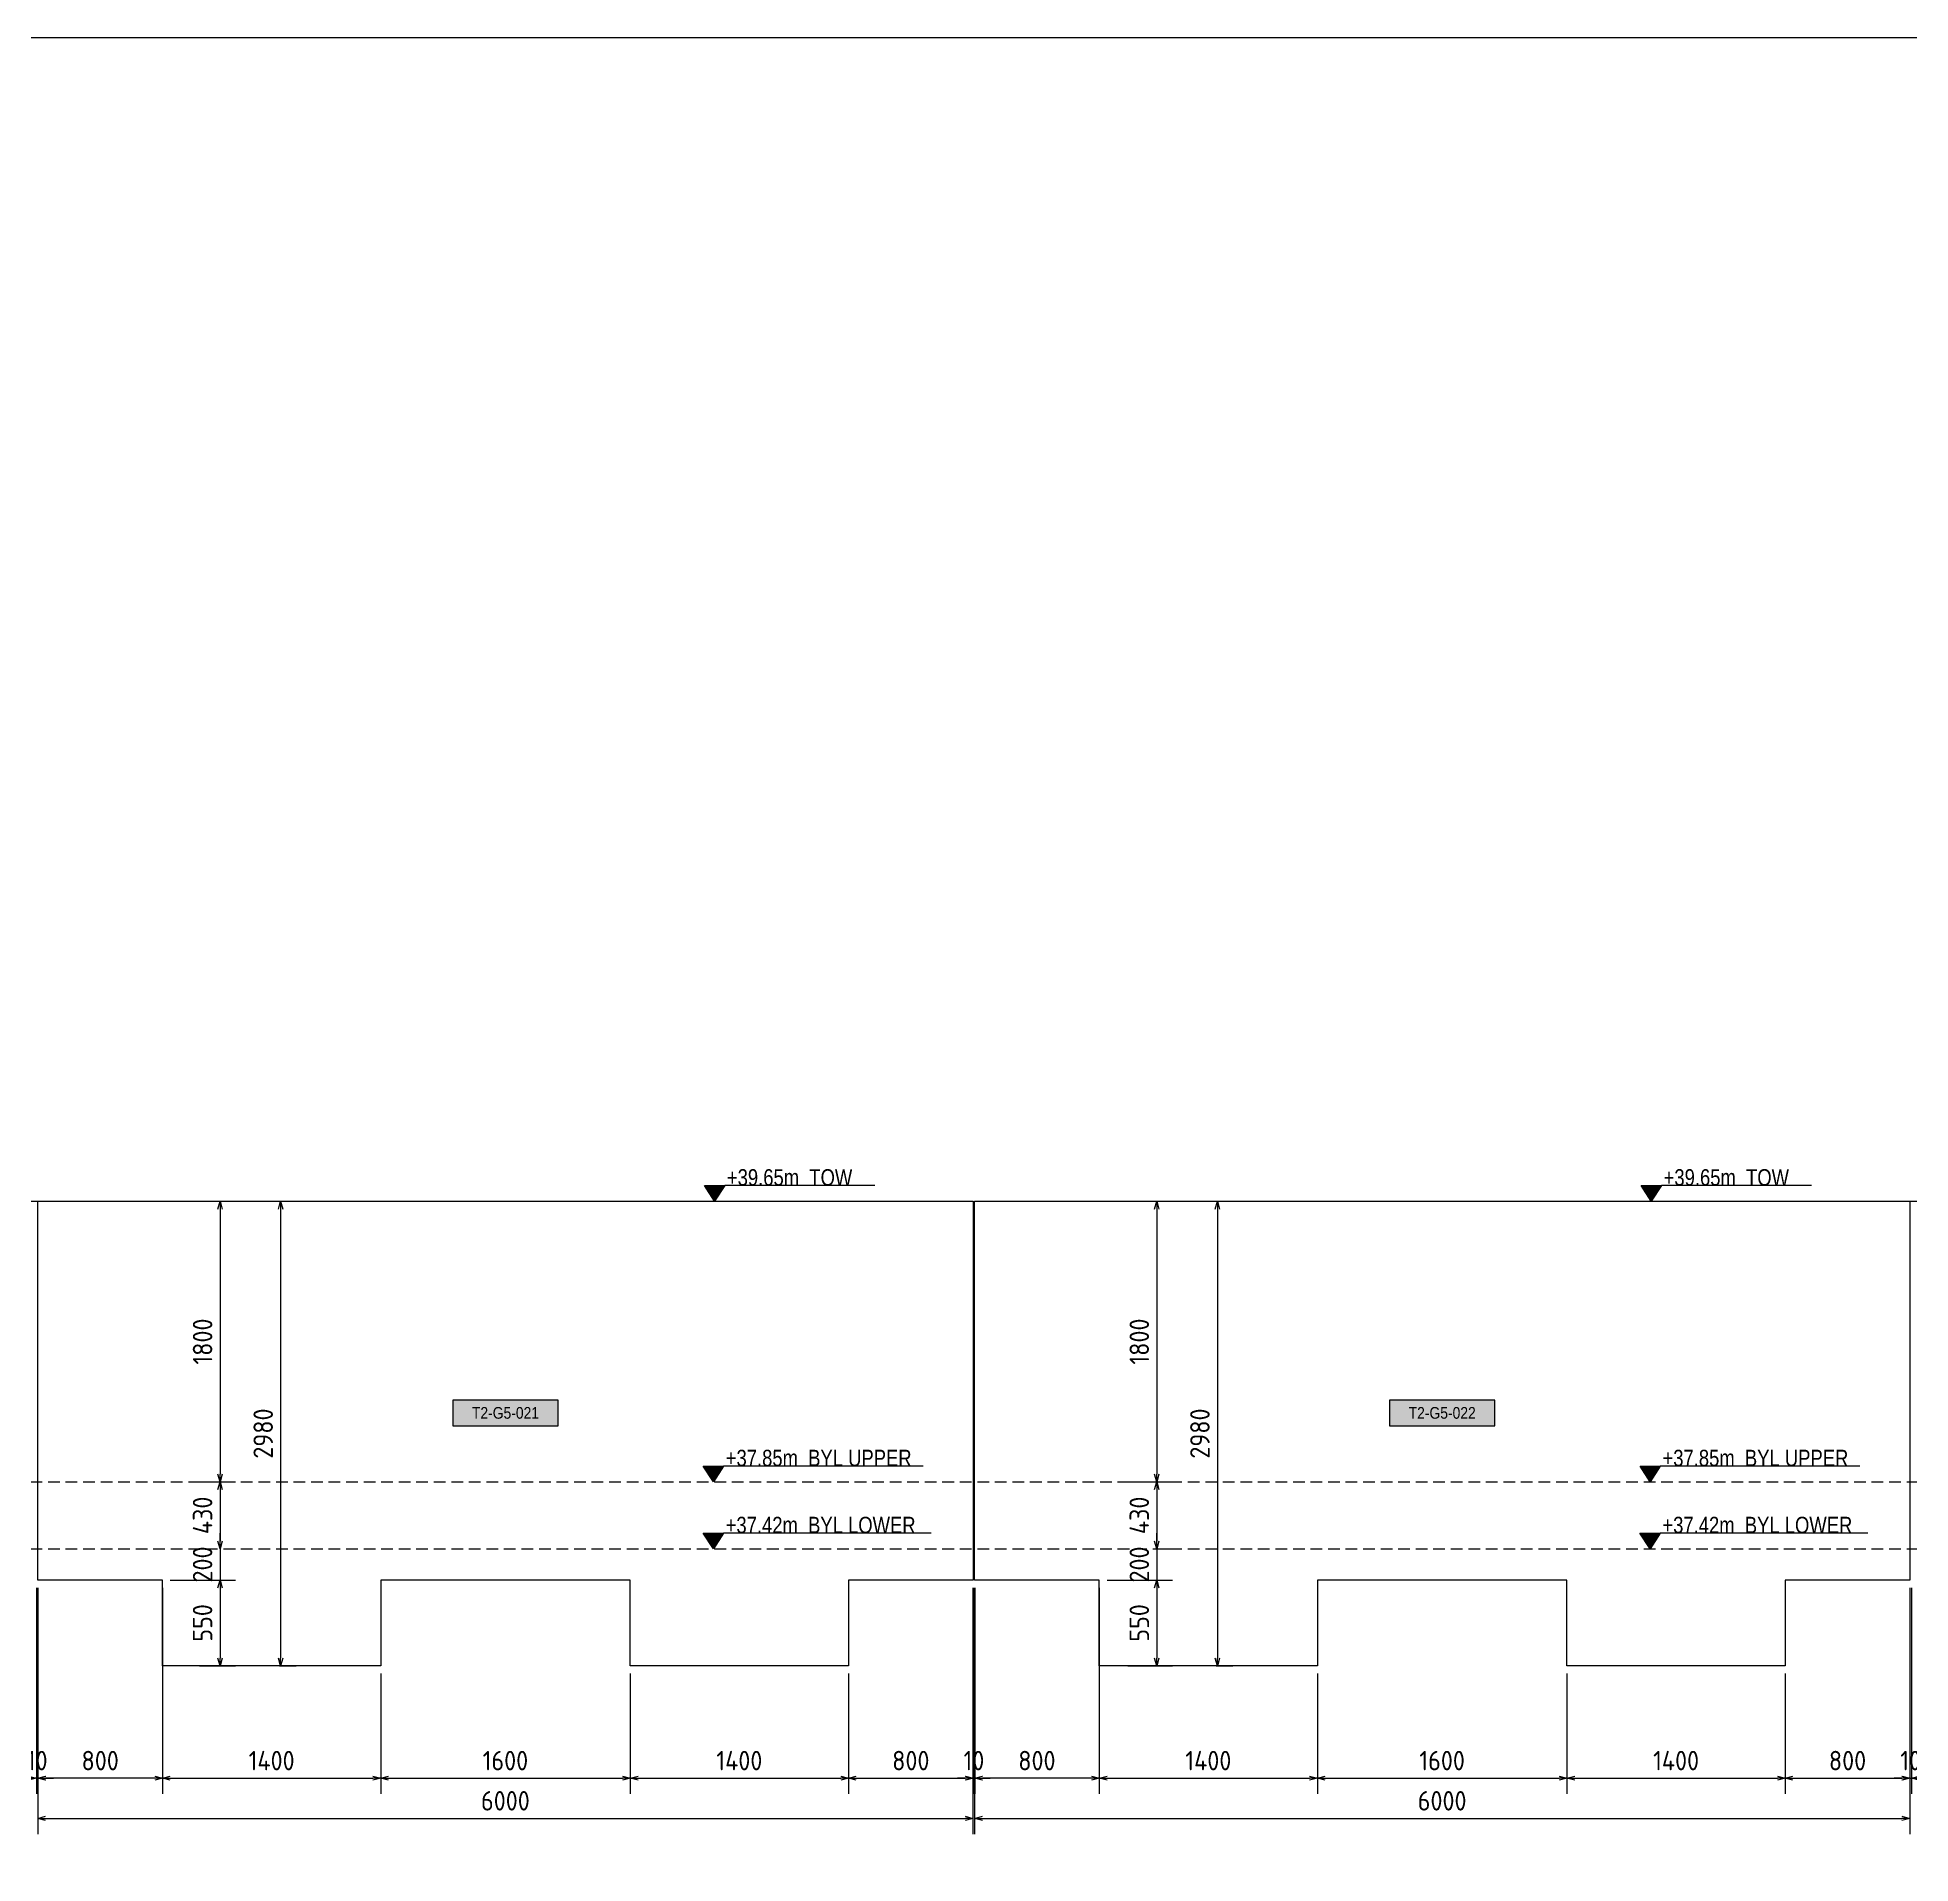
# Model space of a CAD drawing. Header units: centimetres. Extents: x -6122352 to 4157695, y -1694241 to 1947892.
# Drawn here: x 3446963 to 3458980, y 768058 to 779771 of the extents above; entities that cross this region are included whole.
import ezdxf
from ezdxf.enums import TextEntityAlignment as Align

# ---------------------------------------------------------------- set-up
doc = ezdxf.new("R2010")
doc.units = ezdxf.units.CM
doc.header["$MEASUREMENT"] = 0
doc.header["$PDMODE"] = 66
doc.header["$PDSIZE"] = 100
doc.linetypes.add('DASHED2', pattern=[0.375, 0.25, -0.125])
for name, color, linetype in [('00-MI-DIM', 7, 'Continuous'), ('@MI-TYPE-02', 6, 'Continuous'), ('JML-Dimension', 1, 'Continuous'), ('PANEL-TAGS', 7, 'Continuous'), ('SECTION', 130, 'Continuous')]:
    doc.layers.add(name, color=color, linetype=linetype)
doc.styles.add('PANELTAG_STYLE', font='arial.ttf')
doc.styles.add('Schueco-BEMSTIL', font='isocpeur.ttf', dxfattribs={"width": 0.9})
doc.styles.add('txt-Pisa-std', font='arial.ttf', dxfattribs={"width": 0.8})
doc.dimstyles.new('MI- JWC-TXT-2.5 MM', dxfattribs={"dimscale": 1.5, "dimtxt": 2.5, "dimasz": 1, "dimexe": 2, "dimexo": 1, "dimgap": 1, "dimtad": 1, "dimdec": 0, "dimdsep": 46, "dimtxsty": 'Schueco-BEMSTIL', "dimblk": 'OPEN30', "dimcen": 0, "dimdle": 2, "dimclrd": 140, "dimclre": 8, "dimclrt": 40, "dimadec": 0, "dimazin": 2, "dimtfac": 1, "dimtdec": 0, "dimtix": 1, "dimtmove": 2, "dimatfit": 3, "dimldrblk": 'OPEN', "dimfxl": 2, "dimlwd": -1, "dimlwe": -1, "dimarcsym": 0})

# ---------------------------------------------------------------- blocks, each defined once
blk = doc.blocks.new('_Open30')
at = {"color": 0, "linetype": 'ByBlock', "lineweight": -2}
for p, q in [((-1, 0.27), (0, 0)), ((0, 0), (-1, -0.27)), ((0, 0), (-1, 0))]:
    blk.add_line(p, q, dxfattribs=at)
blk = doc.blocks.new('*D2105')
at = {"layer": '00-MI-DIM', "color": 8, "transparency": 16777216}
for p, q in [((3446965, 769826), (3446965, 768505)), ((3447765, 769826), (3447765, 768505))]:
    blk.add_line(p, q, dxfattribs=at)
at = {"layer": '00-MI-DIM', "color": 140, "transparency": 16777216}
blk.add_line((3447715, 768605), (3447015, 768605), dxfattribs=at)
at = {"layer": 'Defpoints', "color": 0, "transparency": 16777216}
for p in [(3446965, 769876), (3447765, 769876), (3446965, 768605)]:
    blk.add_point(p, dxfattribs=at)
at = {"layer": '00-MI-DIM', "color": 140, "transparency": 16777216, "xscale": 50, "yscale": 50, "zscale": 50, "rotation": 180}
blk.add_blockref('_Open30', (3446965, 768605), dxfattribs=at)
at = {"layer": '00-MI-DIM', "color": 140, "transparency": 16777216, "xscale": 50, "yscale": 50, "zscale": 50}
blk.add_blockref('_Open30', (3447765, 768605), dxfattribs=at)
at = {"layer": '00-MI-DIM', "color": 40, "transparency": 16777216, "insert": (3447365, 768718), "char_height": 125, "attachment_point": 5, "style": 'Schueco-BEMSTIL'}
blk.add_mtext('800', dxfattribs=at)
blk = doc.blocks.new('_Open')
at = {"color": 0, "linetype": 'ByBlock', "lineweight": -2}
for p, q in [((-1, 0.2), (0, 0)), ((-1, -0.2), (0, 0)), ((0, 0), (-1, 0))]:
    blk.add_line(p, q, dxfattribs=at)
blk = doc.blocks.new('*D2106')
at = {"layer": '00-MI-DIM', "color": 8, "transparency": 16777216}
for p, q in [((3447765, 769826), (3447765, 768505)), ((3449165, 769276), (3449165, 768505))]:
    blk.add_line(p, q, dxfattribs=at)
at = {"layer": '00-MI-DIM', "color": 140, "transparency": 16777216}
blk.add_line((3447815, 768605), (3449115, 768605), dxfattribs=at)
at = {"layer": 'Defpoints', "color": 0, "transparency": 16777216}
for p in [(3447765, 769876), (3449165, 769326), (3449165, 768605)]:
    blk.add_point(p, dxfattribs=at)
at = {"layer": '00-MI-DIM', "color": 140, "transparency": 16777216, "xscale": 50, "yscale": 50, "zscale": 50, "rotation": 180}
blk.add_blockref('_Open30', (3447765, 768605), dxfattribs=at)
at = {"layer": '00-MI-DIM', "color": 140, "transparency": 16777216, "xscale": 50, "yscale": 50, "zscale": 50}
blk.add_blockref('_Open30', (3449165, 768605), dxfattribs=at)
at = {"layer": '00-MI-DIM', "color": 40, "transparency": 16777216, "insert": (3448465, 768718), "char_height": 125, "attachment_point": 5, "style": 'Schueco-BEMSTIL'}
blk.add_mtext('1400', dxfattribs=at)
blk = doc.blocks.new('*D2107')
at = {"layer": '00-MI-DIM', "color": 8, "transparency": 16777216}
for p, q in [((3449165, 769276), (3449165, 768505)), ((3450766, 769276), (3450766, 768505))]:
    blk.add_line(p, q, dxfattribs=at)
at = {"layer": '00-MI-DIM', "color": 140, "transparency": 16777216}
blk.add_line((3449215, 768605), (3450716, 768605), dxfattribs=at)
at = {"layer": 'Defpoints', "color": 0, "transparency": 16777216}
for p in [(3449165, 769326), (3450766, 769326), (3450766, 768605)]:
    blk.add_point(p, dxfattribs=at)
at = {"layer": '00-MI-DIM', "color": 140, "transparency": 16777216, "xscale": 50, "yscale": 50, "zscale": 50, "rotation": 180}
blk.add_blockref('_Open30', (3449165, 768605), dxfattribs=at)
at = {"layer": '00-MI-DIM', "color": 140, "transparency": 16777216, "xscale": 50, "yscale": 50, "zscale": 50}
blk.add_blockref('_Open30', (3450766, 768605), dxfattribs=at)
at = {"layer": '00-MI-DIM', "color": 40, "transparency": 16777216, "insert": (3449965, 768718), "char_height": 125, "attachment_point": 5, "style": 'Schueco-BEMSTIL'}
blk.add_mtext('1600', dxfattribs=at)
blk = doc.blocks.new('*D2108')
at = {"layer": '00-MI-DIM', "color": 8, "transparency": 16777216}
for p, q in [((3450766, 769276), (3450766, 768505)), ((3452166, 769276), (3452166, 768505))]:
    blk.add_line(p, q, dxfattribs=at)
at = {"layer": '00-MI-DIM', "color": 140, "transparency": 16777216}
blk.add_line((3450816, 768605), (3452116, 768605), dxfattribs=at)
at = {"layer": 'Defpoints', "color": 0, "transparency": 16777216}
for p in [(3450766, 769326), (3452166, 769326), (3452166, 768605)]:
    blk.add_point(p, dxfattribs=at)
at = {"layer": '00-MI-DIM', "color": 140, "transparency": 16777216, "xscale": 50, "yscale": 50, "zscale": 50, "rotation": 180}
blk.add_blockref('_Open30', (3450766, 768605), dxfattribs=at)
at = {"layer": '00-MI-DIM', "color": 140, "transparency": 16777216, "xscale": 50, "yscale": 50, "zscale": 50}
blk.add_blockref('_Open30', (3452166, 768605), dxfattribs=at)
at = {"layer": '00-MI-DIM', "color": 40, "transparency": 16777216, "insert": (3451466, 768718), "char_height": 125, "attachment_point": 5, "style": 'Schueco-BEMSTIL'}
blk.add_mtext('1400', dxfattribs=at)
blk = doc.blocks.new('*D2109')
at = {"layer": '00-MI-DIM', "color": 8, "transparency": 16777216}
for p, q in [((3452965, 769826), (3452965, 768505)), ((3452166, 769276), (3452166, 768505))]:
    blk.add_line(p, q, dxfattribs=at)
at = {"layer": '00-MI-DIM', "color": 140, "transparency": 16777216}
blk.add_line((3452216, 768605), (3452915, 768605), dxfattribs=at)
at = {"layer": 'Defpoints', "color": 0, "transparency": 16777216}
for p in [(3452965, 769876), (3452166, 769326), (3452965, 768605)]:
    blk.add_point(p, dxfattribs=at)
at = {"layer": '00-MI-DIM', "color": 140, "transparency": 16777216, "xscale": 50, "yscale": 50, "zscale": 50, "rotation": 180}
blk.add_blockref('_Open30', (3452166, 768605), dxfattribs=at)
at = {"layer": '00-MI-DIM', "color": 140, "transparency": 16777216, "xscale": 50, "yscale": 50, "zscale": 50}
blk.add_blockref('_Open30', (3452965, 768605), dxfattribs=at)
at = {"layer": '00-MI-DIM', "color": 40, "transparency": 16777216, "insert": (3452566, 768718), "char_height": 125, "attachment_point": 5, "style": 'Schueco-BEMSTIL'}
blk.add_mtext('800', dxfattribs=at)
blk = doc.blocks.new('*D2111')
at = {"layer": '00-MI-DIM', "color": 8, "transparency": 16777216}
for p, q in [((3446965, 769826), (3446965, 768247)), ((3452965, 769826), (3452965, 768247))]:
    blk.add_line(p, q, dxfattribs=at)
at = {"layer": '00-MI-DIM', "color": 140, "transparency": 16777216}
blk.add_line((3447015, 768347), (3452915, 768347), dxfattribs=at)
at = {"layer": 'Defpoints', "color": 0, "transparency": 16777216}
for p in [(3446965, 769876), (3452965, 769876), (3452965, 768347)]:
    blk.add_point(p, dxfattribs=at)
at = {"layer": '00-MI-DIM', "color": 140, "transparency": 16777216, "xscale": 50, "yscale": 50, "zscale": 50, "rotation": 180}
blk.add_blockref('_Open30', (3446965, 768347), dxfattribs=at)
at = {"layer": '00-MI-DIM', "color": 140, "transparency": 16777216, "xscale": 50, "yscale": 50, "zscale": 50}
blk.add_blockref('_Open30', (3452965, 768347), dxfattribs=at)
at = {"layer": '00-MI-DIM', "color": 40, "transparency": 16777216, "insert": (3449965, 768460), "char_height": 125, "attachment_point": 5, "style": 'Schueco-BEMSTIL'}
blk.add_mtext('6000', dxfattribs=at)
blk = doc.blocks.new('*U1106')
at = {"layer": 'JML-Dimension'}
h = blk.add_hatch(color=10, dxfattribs=at)
h.dxf.hatch_style = 1
h.paths.add_polyline_path([(0, 0), (-1.54, 2.37), (1.54, 2.37)])
blk.add_line((24.31, 2.37), (1.54, 2.37), dxfattribs=at)
blk.add_lwpolyline([(0, 0), (-1.54, 2.37), (1.54, 2.37), (0, 0)], dxfattribs=at)
at = {"color": 5, "style": 'txt-Pisa-std', "width": 0.8}
blk.add_attdef('+0.0', text='', height=2.5, dxfattribs=at).set_placement((1.87, 2.37), align=Align.BOTTOM_LEFT)
blk = doc.blocks.new('*U1108')
at = {"layer": 'JML-Dimension'}
h = blk.add_hatch(color=10, dxfattribs=at)
h.dxf.hatch_style = 1
h.paths.add_polyline_path([(0, 0), (-1.54, 2.37), (1.54, 2.37)])
blk.add_line((31.81, 2.37), (1.54, 2.37), dxfattribs=at)
blk.add_lwpolyline([(0, 0), (-1.54, 2.37), (1.54, 2.37), (0, 0)], dxfattribs=at)
at = {"color": 5, "style": 'txt-Pisa-std', "width": 0.8}
blk.add_attdef('+0.0', text='', height=2.5, dxfattribs=at).set_placement((1.87, 2.37), align=Align.BOTTOM_LEFT)
blk = doc.blocks.new('*U1107')
at = {"layer": 'JML-Dimension'}
h = blk.add_hatch(color=10, dxfattribs=at)
h.dxf.hatch_style = 1
h.paths.add_polyline_path([(0, 0), (-1.54, 2.37), (1.54, 2.37)])
blk.add_line((33.03, 2.37), (1.54, 2.37), dxfattribs=at)
blk.add_lwpolyline([(0, 0), (-1.54, 2.37), (1.54, 2.37), (0, 0)], dxfattribs=at)
at = {"color": 5, "style": 'txt-Pisa-std', "width": 0.8}
blk.add_attdef('+0.0', text='', height=2.5, dxfattribs=at).set_placement((1.87, 2.37), align=Align.BOTTOM_LEFT)
blk = doc.blocks.new('*D2103')
at = {"layer": '00-MI-DIM', "color": 8, "transparency": 16777216}
for p, q in [((3447957, 772306), (3448234, 772306)), ((3447957, 770506), (3448234, 770506))]:
    blk.add_line(p, q, dxfattribs=at)
at = {"layer": '00-MI-DIM', "color": 140, "transparency": 16777216}
blk.add_line((3448134, 772256), (3448134, 770556), dxfattribs=at)
at = {"layer": 'Defpoints', "color": 0, "transparency": 16777216}
for p in [(3447907, 772306), (3447907, 770506), (3448134, 770506)]:
    blk.add_point(p, dxfattribs=at)
at = {"layer": '00-MI-DIM', "color": 140, "transparency": 16777216, "xscale": 50, "yscale": 50, "zscale": 50}
for p, rotation in [((3448134, 772306), 90), ((3448134, 770506), 270)]:
    blk.add_blockref('_Open30', p, dxfattribs=dict(at, rotation=rotation))
at = {"layer": '00-MI-DIM', "color": 40, "transparency": 16777216, "insert": (3448022, 771406), "char_height": 125, "attachment_point": 5, "rotation": 90, "style": 'Schueco-BEMSTIL'}
blk.add_mtext('1800', dxfattribs=at)
blk = doc.blocks.new('*D2104')
at = {"layer": '00-MI-DIM', "color": 8, "transparency": 16777216}
for p, q in [((3447957, 770506), (3448234, 770506)), ((3448180, 770076), (3448234, 770076))]:
    blk.add_line(p, q, dxfattribs=at)
at = {"layer": '00-MI-DIM', "color": 140, "transparency": 16777216}
blk.add_line((3448134, 770456), (3448134, 770126), dxfattribs=at)
at = {"layer": 'Defpoints', "color": 0, "transparency": 16777216}
for p in [(3447907, 770506), (3448130, 770076), (3448134, 770076)]:
    blk.add_point(p, dxfattribs=at)
at = {"layer": '00-MI-DIM', "color": 140, "transparency": 16777216, "xscale": 50, "yscale": 50, "zscale": 50}
for p, rotation in [((3448134, 770506), 90), ((3448134, 770076), 270)]:
    blk.add_blockref('_Open30', p, dxfattribs=dict(at, rotation=rotation))
at = {"layer": '00-MI-DIM', "color": 40, "transparency": 16777216, "insert": (3448022, 770291), "char_height": 125, "attachment_point": 5, "rotation": 90, "style": 'Schueco-BEMSTIL'}
blk.add_mtext('430', dxfattribs=at)
blk = doc.blocks.new('*D2110')
at = {"layer": '00-MI-DIM', "color": 8, "transparency": 16777216}
for p, q in [((3448479, 772306), (3448623, 772306)), ((3448515, 769326), (3448623, 769326))]:
    blk.add_line(p, q, dxfattribs=at)
at = {"layer": '00-MI-DIM', "color": 140, "transparency": 16777216}
blk.add_line((3448523, 772256), (3448523, 769376), dxfattribs=at)
at = {"layer": 'Defpoints', "color": 0, "transparency": 16777216}
for p in [(3448429, 772306), (3448465, 769326), (3448523, 769326)]:
    blk.add_point(p, dxfattribs=at)
at = {"layer": '00-MI-DIM', "color": 140, "transparency": 16777216, "xscale": 50, "yscale": 50, "zscale": 50}
for p, rotation in [((3448523, 772306), 90), ((3448523, 769326), 270)]:
    blk.add_blockref('_Open30', p, dxfattribs=dict(at, rotation=rotation))
at = {"layer": '00-MI-DIM', "color": 40, "transparency": 16777216, "insert": (3448411, 770816), "char_height": 125, "attachment_point": 5, "rotation": 90, "style": 'Schueco-BEMSTIL'}
blk.add_mtext('2980', dxfattribs=at)
blk = doc.blocks.new('*D2114')
at = {"layer": '00-MI-DIM', "color": 8, "transparency": 16777216}
for p, q in [((3452975, 769826), (3452975, 768505)), ((3453775, 769826), (3453775, 768505))]:
    blk.add_line(p, q, dxfattribs=at)
at = {"layer": '00-MI-DIM', "color": 140, "transparency": 16777216}
blk.add_line((3453725, 768605), (3453025, 768605), dxfattribs=at)
at = {"layer": 'Defpoints', "color": 0, "transparency": 16777216}
for p in [(3452975, 769876), (3453775, 769876), (3452975, 768605)]:
    blk.add_point(p, dxfattribs=at)
at = {"layer": '00-MI-DIM', "color": 140, "transparency": 16777216, "xscale": 50, "yscale": 50, "zscale": 50, "rotation": 180}
blk.add_blockref('_Open30', (3452975, 768605), dxfattribs=at)
at = {"layer": '00-MI-DIM', "color": 140, "transparency": 16777216, "xscale": 50, "yscale": 50, "zscale": 50}
blk.add_blockref('_Open30', (3453775, 768605), dxfattribs=at)
at = {"layer": '00-MI-DIM', "color": 40, "transparency": 16777216, "insert": (3453375, 768718), "char_height": 125, "attachment_point": 5, "style": 'Schueco-BEMSTIL'}
blk.add_mtext('800', dxfattribs=at)
blk = doc.blocks.new('*D2115')
at = {"layer": '00-MI-DIM', "color": 8, "transparency": 16777216}
for p, q in [((3453775, 769826), (3453775, 768505)), ((3455175, 769276), (3455175, 768505))]:
    blk.add_line(p, q, dxfattribs=at)
at = {"layer": '00-MI-DIM', "color": 140, "transparency": 16777216}
blk.add_line((3453825, 768605), (3455125, 768605), dxfattribs=at)
at = {"layer": 'Defpoints', "color": 0, "transparency": 16777216}
for p in [(3453775, 769876), (3455175, 769326), (3455175, 768605)]:
    blk.add_point(p, dxfattribs=at)
at = {"layer": '00-MI-DIM', "color": 140, "transparency": 16777216, "xscale": 50, "yscale": 50, "zscale": 50, "rotation": 180}
blk.add_blockref('_Open30', (3453775, 768605), dxfattribs=at)
at = {"layer": '00-MI-DIM', "color": 140, "transparency": 16777216, "xscale": 50, "yscale": 50, "zscale": 50}
blk.add_blockref('_Open30', (3455175, 768605), dxfattribs=at)
at = {"layer": '00-MI-DIM', "color": 40, "transparency": 16777216, "insert": (3454475, 768718), "char_height": 125, "attachment_point": 5, "style": 'Schueco-BEMSTIL'}
blk.add_mtext('1400', dxfattribs=at)
blk = doc.blocks.new('*D2116')
at = {"layer": '00-MI-DIM', "color": 8, "transparency": 16777216}
for p, q in [((3455175, 769276), (3455175, 768505)), ((3456776, 769276), (3456776, 768505))]:
    blk.add_line(p, q, dxfattribs=at)
at = {"layer": '00-MI-DIM', "color": 140, "transparency": 16777216}
blk.add_line((3455225, 768605), (3456726, 768605), dxfattribs=at)
at = {"layer": 'Defpoints', "color": 0, "transparency": 16777216}
for p in [(3455175, 769326), (3456776, 769326), (3456776, 768605)]:
    blk.add_point(p, dxfattribs=at)
at = {"layer": '00-MI-DIM', "color": 140, "transparency": 16777216, "xscale": 50, "yscale": 50, "zscale": 50, "rotation": 180}
blk.add_blockref('_Open30', (3455175, 768605), dxfattribs=at)
at = {"layer": '00-MI-DIM', "color": 140, "transparency": 16777216, "xscale": 50, "yscale": 50, "zscale": 50}
blk.add_blockref('_Open30', (3456776, 768605), dxfattribs=at)
at = {"layer": '00-MI-DIM', "color": 40, "transparency": 16777216, "insert": (3455975, 768718), "char_height": 125, "attachment_point": 5, "style": 'Schueco-BEMSTIL'}
blk.add_mtext('1600', dxfattribs=at)
blk = doc.blocks.new('*D2117')
at = {"layer": '00-MI-DIM', "color": 8, "transparency": 16777216}
for p, q in [((3456776, 769276), (3456776, 768505)), ((3458176, 769276), (3458176, 768505))]:
    blk.add_line(p, q, dxfattribs=at)
at = {"layer": '00-MI-DIM', "color": 140, "transparency": 16777216}
blk.add_line((3456826, 768605), (3458126, 768605), dxfattribs=at)
at = {"layer": 'Defpoints', "color": 0, "transparency": 16777216}
for p in [(3456776, 769326), (3458176, 769326), (3458176, 768605)]:
    blk.add_point(p, dxfattribs=at)
at = {"layer": '00-MI-DIM', "color": 140, "transparency": 16777216, "xscale": 50, "yscale": 50, "zscale": 50, "rotation": 180}
blk.add_blockref('_Open30', (3456776, 768605), dxfattribs=at)
at = {"layer": '00-MI-DIM', "color": 140, "transparency": 16777216, "xscale": 50, "yscale": 50, "zscale": 50}
blk.add_blockref('_Open30', (3458176, 768605), dxfattribs=at)
at = {"layer": '00-MI-DIM', "color": 40, "transparency": 16777216, "insert": (3457476, 768718), "char_height": 125, "attachment_point": 5, "style": 'Schueco-BEMSTIL'}
blk.add_mtext('1400', dxfattribs=at)
blk = doc.blocks.new('*D2118')
at = {"layer": '00-MI-DIM', "color": 8, "transparency": 16777216}
for p, q in [((3458975, 769826), (3458975, 768505)), ((3458176, 769276), (3458176, 768505))]:
    blk.add_line(p, q, dxfattribs=at)
at = {"layer": '00-MI-DIM', "color": 140, "transparency": 16777216}
blk.add_line((3458226, 768605), (3458925, 768605), dxfattribs=at)
at = {"layer": 'Defpoints', "color": 0, "transparency": 16777216}
for p in [(3458975, 769876), (3458176, 769326), (3458975, 768605)]:
    blk.add_point(p, dxfattribs=at)
at = {"layer": '00-MI-DIM', "color": 140, "transparency": 16777216, "xscale": 50, "yscale": 50, "zscale": 50, "rotation": 180}
blk.add_blockref('_Open30', (3458176, 768605), dxfattribs=at)
at = {"layer": '00-MI-DIM', "color": 140, "transparency": 16777216, "xscale": 50, "yscale": 50, "zscale": 50}
blk.add_blockref('_Open30', (3458975, 768605), dxfattribs=at)
at = {"layer": '00-MI-DIM', "color": 40, "transparency": 16777216, "insert": (3458576, 768718), "char_height": 125, "attachment_point": 5, "style": 'Schueco-BEMSTIL'}
blk.add_mtext('800', dxfattribs=at)
blk = doc.blocks.new('*D2120')
at = {"layer": '00-MI-DIM', "color": 8, "transparency": 16777216}
for p, q in [((3452975, 769826), (3452975, 768247)), ((3458975, 769826), (3458975, 768247))]:
    blk.add_line(p, q, dxfattribs=at)
at = {"layer": '00-MI-DIM', "color": 140, "transparency": 16777216}
blk.add_line((3453025, 768347), (3458925, 768347), dxfattribs=at)
at = {"layer": 'Defpoints', "color": 0, "transparency": 16777216}
for p in [(3452975, 769876), (3458975, 769876), (3458975, 768347)]:
    blk.add_point(p, dxfattribs=at)
at = {"layer": '00-MI-DIM', "color": 140, "transparency": 16777216, "xscale": 50, "yscale": 50, "zscale": 50, "rotation": 180}
blk.add_blockref('_Open30', (3452975, 768347), dxfattribs=at)
at = {"layer": '00-MI-DIM', "color": 140, "transparency": 16777216, "xscale": 50, "yscale": 50, "zscale": 50}
blk.add_blockref('_Open30', (3458975, 768347), dxfattribs=at)
at = {"layer": '00-MI-DIM', "color": 40, "transparency": 16777216, "insert": (3455975, 768460), "char_height": 125, "attachment_point": 5, "style": 'Schueco-BEMSTIL'}
blk.add_mtext('6000', dxfattribs=at)
blk = doc.blocks.new('*D2112')
at = {"layer": '00-MI-DIM', "color": 8, "transparency": 16777216}
for p, q in [((3453967, 772306), (3454244, 772306)), ((3453967, 770506), (3454244, 770506))]:
    blk.add_line(p, q, dxfattribs=at)
at = {"layer": '00-MI-DIM', "color": 140, "transparency": 16777216}
blk.add_line((3454144, 772256), (3454144, 770556), dxfattribs=at)
at = {"layer": 'Defpoints', "color": 0, "transparency": 16777216}
for p in [(3453917, 772306), (3453917, 770506), (3454144, 770506)]:
    blk.add_point(p, dxfattribs=at)
at = {"layer": '00-MI-DIM', "color": 140, "transparency": 16777216, "xscale": 50, "yscale": 50, "zscale": 50}
for p, rotation in [((3454144, 772306), 90), ((3454144, 770506), 270)]:
    blk.add_blockref('_Open30', p, dxfattribs=dict(at, rotation=rotation))
at = {"layer": '00-MI-DIM', "color": 40, "transparency": 16777216, "insert": (3454032, 771406), "char_height": 125, "attachment_point": 5, "rotation": 90, "style": 'Schueco-BEMSTIL'}
blk.add_mtext('1800', dxfattribs=at)
blk = doc.blocks.new('*D2113')
at = {"layer": '00-MI-DIM', "color": 8, "transparency": 16777216}
for p, q in [((3453967, 770506), (3454244, 770506)), ((3454190, 770076), (3454244, 770076))]:
    blk.add_line(p, q, dxfattribs=at)
at = {"layer": '00-MI-DIM', "color": 140, "transparency": 16777216}
blk.add_line((3454144, 770456), (3454144, 770126), dxfattribs=at)
at = {"layer": 'Defpoints', "color": 0, "transparency": 16777216}
for p in [(3453917, 770506), (3454140, 770076), (3454144, 770076)]:
    blk.add_point(p, dxfattribs=at)
at = {"layer": '00-MI-DIM', "color": 140, "transparency": 16777216, "xscale": 50, "yscale": 50, "zscale": 50}
for p, rotation in [((3454144, 770506), 90), ((3454144, 770076), 270)]:
    blk.add_blockref('_Open30', p, dxfattribs=dict(at, rotation=rotation))
at = {"layer": '00-MI-DIM', "color": 40, "transparency": 16777216, "insert": (3454032, 770291), "char_height": 125, "attachment_point": 5, "rotation": 90, "style": 'Schueco-BEMSTIL'}
blk.add_mtext('430', dxfattribs=at)
blk = doc.blocks.new('*D2119')
at = {"layer": '00-MI-DIM', "color": 8, "transparency": 16777216}
for p, q in [((3454489, 772306), (3454633, 772306)), ((3454525, 769326), (3454633, 769326))]:
    blk.add_line(p, q, dxfattribs=at)
at = {"layer": '00-MI-DIM', "color": 140, "transparency": 16777216}
blk.add_line((3454533, 772256), (3454533, 769376), dxfattribs=at)
at = {"layer": 'Defpoints', "color": 0, "transparency": 16777216}
for p in [(3454439, 772306), (3454475, 769326), (3454533, 769326)]:
    blk.add_point(p, dxfattribs=at)
at = {"layer": '00-MI-DIM', "color": 140, "transparency": 16777216, "xscale": 50, "yscale": 50, "zscale": 50}
for p, rotation in [((3454533, 772306), 90), ((3454533, 769326), 270)]:
    blk.add_blockref('_Open30', p, dxfattribs=dict(at, rotation=rotation))
at = {"layer": '00-MI-DIM', "color": 40, "transparency": 16777216, "insert": (3454421, 770816), "char_height": 125, "attachment_point": 5, "rotation": 90, "style": 'Schueco-BEMSTIL'}
blk.add_mtext('2980', dxfattribs=at)
blk = doc.blocks.new('PANELTAG')
at = {"layer": 'PANEL-TAGS', "color": 1}
blk.add_lwpolyline([(-13.5, -3.3), (13.5, -3.3), (13.5, 3.3), (-13.5, 3.3)], close=True, dxfattribs=at)
at = {"layer": 'PANEL-TAGS', "color": 40, "true_color": 0xffd700}
blk.add_solid([(-13.5, -3.3), (13.5, -3.3), (-13.5, 3.3), (13.5, 3.3)], dxfattribs=at)
at = {"layer": 'PANEL-TAGS', "color": 5, "style": 'PANELTAG_STYLE', "width": 0.85}
blk.add_attdef('TAGNO', text='', height=3, dxfattribs=at).set_placement((0, 0), align=Align.MIDDLE)
blk = doc.blocks.new('*D2268')
at = {"layer": '00-MI-DIM', "color": 8, "transparency": 16777216}
for p, q in [((3458976, 769826), (3458976, 768505)), ((3458986, 769826), (3458986, 768505))]:
    blk.add_line(p, q, dxfattribs=at)
at = {"layer": '00-MI-DIM', "color": 140, "transparency": 16777216}
for p, q in [((3458926, 768605), (3458876, 768605)), ((3458976, 768605), (3458986, 768605)), ((3459036, 768605), (3459086, 768605))]:
    blk.add_line(p, q, dxfattribs=at)
at = {"layer": 'Defpoints', "color": 0, "transparency": 16777216}
for p in [(3458976, 769876), (3458986, 769876), (3458986, 768605)]:
    blk.add_point(p, dxfattribs=at)
at = {"layer": '00-MI-DIM', "color": 140, "transparency": 16777216, "xscale": 50, "yscale": 50, "zscale": 50}
blk.add_blockref('_Open30', (3458976, 768605), dxfattribs=at)
at = {"layer": '00-MI-DIM', "color": 140, "transparency": 16777216, "xscale": 50, "yscale": 50, "zscale": 50, "rotation": 180}
blk.add_blockref('_Open30', (3458986, 768605), dxfattribs=at)
at = {"layer": '00-MI-DIM', "color": 40, "transparency": 16777216, "insert": (3458981, 768718), "char_height": 125, "attachment_point": 5, "style": 'Schueco-BEMSTIL'}
blk.add_mtext('10', dxfattribs=at)
blk = doc.blocks.new('*D2269')
at = {"layer": '00-MI-DIM', "color": 8, "transparency": 16777216}
for p, q in [((3452966, 769826), (3452966, 768505)), ((3452976, 769826), (3452976, 768505))]:
    blk.add_line(p, q, dxfattribs=at)
at = {"layer": '00-MI-DIM', "color": 140, "transparency": 16777216}
for p, q in [((3452916, 768605), (3452866, 768605)), ((3452966, 768605), (3452976, 768605)), ((3453026, 768605), (3453076, 768605))]:
    blk.add_line(p, q, dxfattribs=at)
at = {"layer": 'Defpoints', "color": 0, "transparency": 16777216}
for p in [(3452966, 769876), (3452976, 769876), (3452976, 768605)]:
    blk.add_point(p, dxfattribs=at)
at = {"layer": '00-MI-DIM', "color": 140, "transparency": 16777216, "xscale": 50, "yscale": 50, "zscale": 50}
blk.add_blockref('_Open30', (3452966, 768605), dxfattribs=at)
at = {"layer": '00-MI-DIM', "color": 140, "transparency": 16777216, "xscale": 50, "yscale": 50, "zscale": 50, "rotation": 180}
blk.add_blockref('_Open30', (3452976, 768605), dxfattribs=at)
at = {"layer": '00-MI-DIM', "color": 40, "transparency": 16777216, "insert": (3452971, 768718), "char_height": 125, "attachment_point": 5, "style": 'Schueco-BEMSTIL'}
blk.add_mtext('10', dxfattribs=at)
blk = doc.blocks.new('*D2270')
at = {"layer": '00-MI-DIM', "color": 8, "transparency": 16777216}
for p, q in [((3446956, 769826), (3446956, 768505)), ((3446966, 769826), (3446966, 768505))]:
    blk.add_line(p, q, dxfattribs=at)
at = {"layer": '00-MI-DIM', "color": 140, "transparency": 16777216}
for p, q in [((3446906, 768605), (3446856, 768605)), ((3446956, 768605), (3446966, 768605)), ((3447016, 768605), (3447066, 768605))]:
    blk.add_line(p, q, dxfattribs=at)
at = {"layer": 'Defpoints', "color": 0, "transparency": 16777216}
for p in [(3446956, 769876), (3446966, 769876), (3446966, 768605)]:
    blk.add_point(p, dxfattribs=at)
at = {"layer": '00-MI-DIM', "color": 140, "transparency": 16777216, "xscale": 50, "yscale": 50, "zscale": 50}
blk.add_blockref('_Open30', (3446956, 768605), dxfattribs=at)
at = {"layer": '00-MI-DIM', "color": 140, "transparency": 16777216, "xscale": 50, "yscale": 50, "zscale": 50, "rotation": 180}
blk.add_blockref('_Open30', (3446966, 768605), dxfattribs=at)
at = {"layer": '00-MI-DIM', "color": 40, "transparency": 16777216, "insert": (3446961, 768718), "char_height": 125, "attachment_point": 5, "style": 'Schueco-BEMSTIL'}
blk.add_mtext('10', dxfattribs=at)
blk = doc.blocks.new('*D3035')
at = {"layer": '00-MI-DIM', "color": 140, "transparency": 16777216}
for p, q in [((3454144, 770126), (3454144, 770176)), ((3454144, 770076), (3454144, 769876)), ((3454144, 769826), (3454144, 769776))]:
    blk.add_line(p, q, dxfattribs=at)
at = {"layer": '00-MI-DIM', "color": 8, "transparency": 16777216}
for p, q in [((3454190, 770076), (3454244, 770076)), ((3453825, 769876), (3454244, 769876))]:
    blk.add_line(p, q, dxfattribs=at)
at = {"layer": 'Defpoints', "color": 0, "transparency": 16777216}
for p in [(3454140, 770076), (3453775, 769876), (3454144, 769876)]:
    blk.add_point(p, dxfattribs=at)
at = {"layer": '00-MI-DIM', "color": 140, "transparency": 16777216, "xscale": 50, "yscale": 50, "zscale": 50}
for p, rotation in [((3454144, 770076), 270), ((3454144, 769876), 90)]:
    blk.add_blockref('_Open30', p, dxfattribs=dict(at, rotation=rotation))
at = {"layer": '00-MI-DIM', "color": 40, "transparency": 16777216, "insert": (3454032, 769976), "char_height": 125, "attachment_point": 5, "rotation": 90, "style": 'Schueco-BEMSTIL'}
blk.add_mtext('200', dxfattribs=at)
blk = doc.blocks.new('*D3036')
at = {"layer": '00-MI-DIM', "color": 8, "transparency": 16777216}
for p, q in [((3453825, 769876), (3454244, 769876)), ((3453958, 769326), (3454244, 769326))]:
    blk.add_line(p, q, dxfattribs=at)
at = {"layer": '00-MI-DIM', "color": 140, "transparency": 16777216}
blk.add_line((3454144, 769826), (3454144, 769376), dxfattribs=at)
at = {"layer": 'Defpoints', "color": 0, "transparency": 16777216}
for p in [(3453775, 769876), (3453908, 769326), (3454144, 769326)]:
    blk.add_point(p, dxfattribs=at)
at = {"layer": '00-MI-DIM', "color": 140, "transparency": 16777216, "xscale": 50, "yscale": 50, "zscale": 50}
for p, rotation in [((3454144, 769876), 90), ((3454144, 769326), 270)]:
    blk.add_blockref('_Open30', p, dxfattribs=dict(at, rotation=rotation))
at = {"layer": '00-MI-DIM', "color": 40, "transparency": 16777216, "insert": (3454032, 769601), "char_height": 125, "attachment_point": 5, "rotation": 90, "style": 'Schueco-BEMSTIL'}
blk.add_mtext('550', dxfattribs=at)
blk = doc.blocks.new('*D3037')
at = {"layer": '00-MI-DIM', "color": 140, "transparency": 16777216}
for p, q in [((3448134, 770126), (3448134, 770176)), ((3448134, 770076), (3448134, 769876)), ((3448134, 769826), (3448134, 769776))]:
    blk.add_line(p, q, dxfattribs=at)
at = {"layer": '00-MI-DIM', "color": 8, "transparency": 16777216}
for p, q in [((3448180, 770076), (3448234, 770076)), ((3447815, 769876), (3448234, 769876))]:
    blk.add_line(p, q, dxfattribs=at)
at = {"layer": 'Defpoints', "color": 0, "transparency": 16777216}
for p in [(3448130, 770076), (3447765, 769876), (3448134, 769876)]:
    blk.add_point(p, dxfattribs=at)
at = {"layer": '00-MI-DIM', "color": 140, "transparency": 16777216, "xscale": 50, "yscale": 50, "zscale": 50}
for p, rotation in [((3448134, 770076), 270), ((3448134, 769876), 90)]:
    blk.add_blockref('_Open30', p, dxfattribs=dict(at, rotation=rotation))
at = {"layer": '00-MI-DIM', "color": 40, "transparency": 16777216, "insert": (3448022, 769976), "char_height": 125, "attachment_point": 5, "rotation": 90, "style": 'Schueco-BEMSTIL'}
blk.add_mtext('200', dxfattribs=at)
blk = doc.blocks.new('*D3038')
at = {"layer": '00-MI-DIM', "color": 8, "transparency": 16777216}
for p, q in [((3447815, 769876), (3448234, 769876)), ((3448003, 769326), (3448234, 769326))]:
    blk.add_line(p, q, dxfattribs=at)
at = {"layer": '00-MI-DIM', "color": 140, "transparency": 16777216}
blk.add_line((3448134, 769826), (3448134, 769376), dxfattribs=at)
at = {"layer": 'Defpoints', "color": 0, "transparency": 16777216}
for p in [(3447765, 769876), (3447953, 769326), (3448134, 769326)]:
    blk.add_point(p, dxfattribs=at)
at = {"layer": '00-MI-DIM', "color": 140, "transparency": 16777216, "xscale": 50, "yscale": 50, "zscale": 50}
for p, rotation in [((3448134, 769876), 90), ((3448134, 769326), 270)]:
    blk.add_blockref('_Open30', p, dxfattribs=dict(at, rotation=rotation))
at = {"layer": '00-MI-DIM', "color": 40, "transparency": 16777216, "insert": (3448022, 769601), "char_height": 125, "attachment_point": 5, "rotation": 90, "style": 'Schueco-BEMSTIL'}
blk.add_mtext('550', dxfattribs=at)

msp = doc.modelspace()

# ---------------------------------------------------------------- linework, layer by layer
at = {"layer": '00-MI-DIM', "color": 6}
msp.add_lwpolyline([(3287503.15085, 779771.48504), (3558622.67476, 779771.48504), (3558622.67476, 760800.78134), (3287503.15085, 760800.78134)], close=True, dxfattribs=at)
at = {"layer": '@MI-TYPE-02', "color": 160, "linetype": 'DASHED2', "ltscale": 300}
for points in [[(3428468.19142, 772305.93544), (3483015.49901, 772305.93544)], [(3428468.19142, 770505.93544), (3483015.49901, 770505.93544)], [(3428468.19142, 770075.93544), (3483015.49901, 770075.93544)]]:
    msp.add_lwpolyline(points, dxfattribs=at)
at = {"layer": '@MI-TYPE-02', "color": 30}
for points in [[(3446965.71553, 772305.93232), (3452965.49901, 772305.88762), (3452965.49901, 769875.94242), (3452165.53653, 769875.94242), (3452165.53653, 769325.94242), (3450765.53653, 769325.94242), (3450765.53653, 769875.94242), (3449165.24901, 769875.94242), (3449165.24901, 769325.94242), (3447765.24901, 769325.94242), (3447765.24901, 769875.94242), (3446965.00304, 769875.98712), (3446965.71553, 772305.93232)], [(3452975.71553, 772305.93232), (3458975.49901, 772305.88762), (3458975.49901, 769875.94242), (3458175.53653, 769875.94242), (3458175.53653, 769325.94242), (3456775.53653, 769325.94242), (3456775.53653, 769875.94242), (3455175.24901, 769875.94242), (3455175.24901, 769325.94242), (3453775.24901, 769325.94242), (3453775.24901, 769875.94242), (3452975.00304, 769875.98712), (3452975.71553, 772305.93232)]]:
    msp.add_lwpolyline(points, dxfattribs=at)

# ---------------------------------------------------------------- block references
at = {"layer": 'PANEL-TAGS', "color": 30}
ref = msp.add_blockref('PANELTAG', (3449965.42038, 770948.56355), dxfattribs=dict(at, xscale=25, yscale=25, zscale=25))
ref.add_attrib('TAGNO', 'T2-G5-021', dxfattribs={"color": 5, "height": 75, "style": 'PANELTAG_STYLE', "width": 0.85}).set_placement((3449965.42038, 770948.56355), align=Align.MIDDLE_CENTER)
ref = msp.add_blockref('PANELTAG', (3455975.42038, 770948.56355), dxfattribs=dict(at, xscale=25, yscale=25, zscale=25))
ref.add_attrib('TAGNO', 'T2-G5-022', dxfattribs={"color": 5, "height": 75, "style": 'PANELTAG_STYLE', "width": 0.85}).set_placement((3455975.42038, 770948.56355), align=Align.MIDDLE_CENTER)
at = {"layer": 'SECTION', "color": 6}
ref = msp.add_blockref('*U1106', (3451306.91985, 772305.79822), dxfattribs=dict(at, xscale=42.30147098076819, yscale=42.30147098076819, zscale=42.30147098076819))
ref.add_attrib('+0.0', '+39.65m  TOW', (3451386.0485, 772406.05528), dxfattribs={"layer": 'JML-Dimension', "color": 5, "height": 105.7536775, "style": 'txt-Pisa-std', "width": 0.8})
ref = msp.add_blockref('*U1106', (3457316.91985, 772305.79822), dxfattribs=dict(at, xscale=42.30147098076819, yscale=42.30147098076819, zscale=42.30147098076819))
ref.add_attrib('+0.0', '+39.65m  TOW', (3457396.0485, 772406.05528), dxfattribs={"layer": 'JML-Dimension', "color": 5, "height": 105.7536775, "style": 'txt-Pisa-std', "width": 0.8})
ref = msp.add_blockref('*U1108', (3451299.62636, 770505.93544), dxfattribs=dict(at, xscale=42.30147098076819, yscale=42.30147098076819, zscale=42.30147098076819))
ref.add_attrib('+0.0', '+37.85m  BYL UPPER', (3451378.75501, 770606.19251), dxfattribs={"layer": 'JML-Dimension', "color": 5, "height": 105.7536775, "style": 'txt-Pisa-std', "width": 0.8})
ref = msp.add_blockref('*U1108', (3457309.62636, 770505.93544), dxfattribs=dict(at, xscale=42.30147098076819, yscale=42.30147098076819, zscale=42.30147098076819))
ref.add_attrib('+0.0', '+37.85m  BYL UPPER', (3457388.75501, 770606.19251), dxfattribs={"layer": 'JML-Dimension', "color": 5, "height": 105.7536775, "style": 'txt-Pisa-std', "width": 0.8})
ref = msp.add_blockref('*U1107', (3451299.08635, 770075.93544), dxfattribs=dict(at, xscale=42.30147098076819, yscale=42.30147098076819, zscale=42.30147098076819))
ref.add_attrib('+0.0', '+37.42m  BYL LOWER', (3451378.215, 770176.19251), dxfattribs={"layer": 'JML-Dimension', "color": 5, "height": 105.7536775, "style": 'txt-Pisa-std', "width": 0.8})
ref = msp.add_blockref('*U1107', (3457309.08635, 770075.93544), dxfattribs=dict(at, xscale=42.30147098076819, yscale=42.30147098076819, zscale=42.30147098076819))
ref.add_attrib('+0.0', '+37.42m  BYL LOWER', (3457388.215, 770176.19251), dxfattribs={"layer": 'JML-Dimension', "color": 5, "height": 105.7536775, "style": 'txt-Pisa-std', "width": 0.8})

# ---------------------------------------------------------------- dimensions: what is measured, and where the dimension line sits
at = {"layer": '00-MI-DIM', "color": 30}
for base, p1, p2, picture, middle in [((3448134.47808, 770505.93544), (3447906.6722, 772305.92531), (3447906.6722, 770505.93544), '*D2103', (3448021.97808, 771405.93037)), ((3448523.36808, 769325.94242), (3448428.86052, 772305.92142), (3448465.24901, 769325.94242), '*D2110', (3448410.86808, 770815.93192)), ((3454144.47808, 770505.93544), (3453916.6722, 772305.92531), (3453916.6722, 770505.93544), '*D2112', (3454031.97808, 771405.93037)), ((3454533.36808, 769325.94242), (3454438.86052, 772305.92142), (3454475.24901, 769325.94242), '*D2119', (3454420.86808, 770815.93192)), ((3448134.47808, 770075.93544), (3447906.6722, 770505.93544), (3448129.58931, 770075.93544), '*D2104', (3448021.97808, 770290.93544)), ((3454144.47808, 770075.93544), (3453916.6722, 770505.93544), (3454139.58931, 770075.93544), '*D2113', (3454031.97808, 770290.93544))]:
    dim = msp.add_linear_dim(base=base, p1=p1, p2=p2, angle=90, dimstyle='MI- JWC-TXT-2.5 MM', dxfattribs=at)
    dim.commit()
    dim.dimension.update_dxf_attribs({"geometry": picture, "text_midpoint": middle})
at = {"layer": '00-MI-DIM', "color": 240, "true_color": 0xed1f24}
for base, p1, p2, picture, middle in [((3448134.47808, 769875.94242), (3448129.58931, 770075.93544), (3447765.24901, 769875.94242), '*D3037', (3448021.97808, 769975.93893)), ((3454144.47808, 769875.94242), (3454139.58931, 770075.93544), (3453775.24901, 769875.94242), '*D3035', (3454031.97808, 769975.93893)), ((3448134.47808, 769325.94242), (3447765.24901, 769875.94242), (3447952.99797, 769325.94242), '*D3038', (3448021.97808, 769600.94242)), ((3454144.47808, 769325.94242), (3453775.24901, 769875.94242), (3453907.81263, 769325.94242), '*D3036', (3454031.97808, 769600.94242))]:
    dim = msp.add_linear_dim(base=base, p1=p1, p2=p2, angle=90, dimstyle='MI- JWC-TXT-2.5 MM', dxfattribs=at)
    dim.commit()
    dim.dimension.update_dxf_attribs({"geometry": picture, "text_midpoint": middle})
at = {"layer": '00-MI-DIM', "color": 30}
for base, p1, p2, picture, middle in [((3446966.00304, 768605.35194), (3446955.7155, 769875.94242), (3446966.00304, 769875.98712), '*D2270', (3446960.85927, 768717.85194)), ((3446965.00304, 768605.35194), (3447765.24901, 769875.94242), (3446965.00304, 769875.98712), '*D2105', (3447365.12603, 768717.85194)), ((3452965.49901, 768347.3717), (3446965.00304, 769875.98712), (3452965.49901, 769875.94242), '*D2111', (3449965.25103, 768459.8717)), ((3449165.24901, 768605.35194), (3447765.24901, 769875.94242), (3449165.24901, 769325.94242), '*D2106', (3448465.24901, 768717.85194)), ((3452965.49901, 768605.35194), (3452165.53653, 769325.94242), (3452965.49901, 769875.94242), '*D2109', (3452565.51777, 768717.85194)), ((3452976.00304, 768605.35194), (3452965.7155, 769875.94242), (3452976.00304, 769875.98712), '*D2269', (3452970.85927, 768717.85194)), ((3452975.00304, 768605.35194), (3453775.24901, 769875.94242), (3452975.00304, 769875.98712), '*D2114', (3453375.12603, 768717.85194)), ((3458975.49901, 768347.3717), (3452975.00304, 769875.98712), (3458975.49901, 769875.94242), '*D2120', (3455975.25103, 768459.8717)), ((3455175.24901, 768605.35194), (3453775.24901, 769875.94242), (3455175.24901, 769325.94242), '*D2115', (3454475.24901, 768717.85194)), ((3458975.49901, 768605.35194), (3458175.53653, 769325.94242), (3458975.49901, 769875.94242), '*D2118', (3458575.51777, 768717.85194)), ((3458986.00304, 768605.35194), (3458975.7155, 769875.94242), (3458986.00304, 769875.98712), '*D2268', (3458980.85927, 768717.85194)), ((3450765.53653, 768605.35194), (3449165.24901, 769325.94242), (3450765.53653, 769325.94242), '*D2107', (3449965.39277, 768717.85194)), ((3452165.53653, 768605.35194), (3450765.53653, 769325.94242), (3452165.53653, 769325.94242), '*D2108', (3451465.53653, 768717.85194)), ((3456775.53653, 768605.35194), (3455175.24901, 769325.94242), (3456775.53653, 769325.94242), '*D2116', (3455975.39277, 768717.85194)), ((3458175.53653, 768605.35194), (3456775.53653, 769325.94242), (3458175.53653, 769325.94242), '*D2117', (3457475.53653, 768717.85194))]:
    dim = msp.add_linear_dim(base=base, p1=p1, p2=p2, dimstyle='MI- JWC-TXT-2.5 MM', dxfattribs=at)
    dim.commit()
    dim.dimension.update_dxf_attribs({"geometry": picture, "text_midpoint": middle})

doc.saveas('drawing.dxf')
